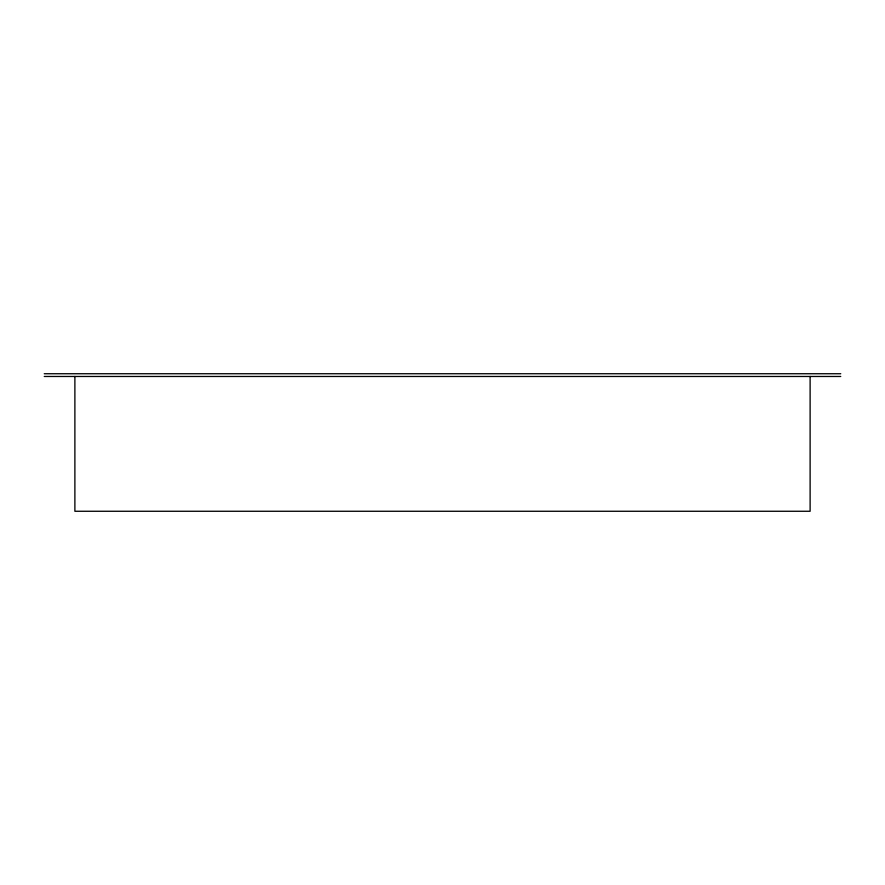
<?xml version="1.0" encoding="UTF-8"?>
<svg xmlns="http://www.w3.org/2000/svg" width="885" height="885" viewBox="0 0 885 885"><rect width="100%" height="100%" fill="white"/><g stroke="black" fill="none" stroke-linecap="round" stroke-linejoin="round"><path stroke-width="1.33" d="M44.25 373.735L840.75 373.735M44.25 376.468L840.75 376.468M810.118 376.468L810.118 511.264L74.882 511.264L74.882 376.468"/></g></svg>
